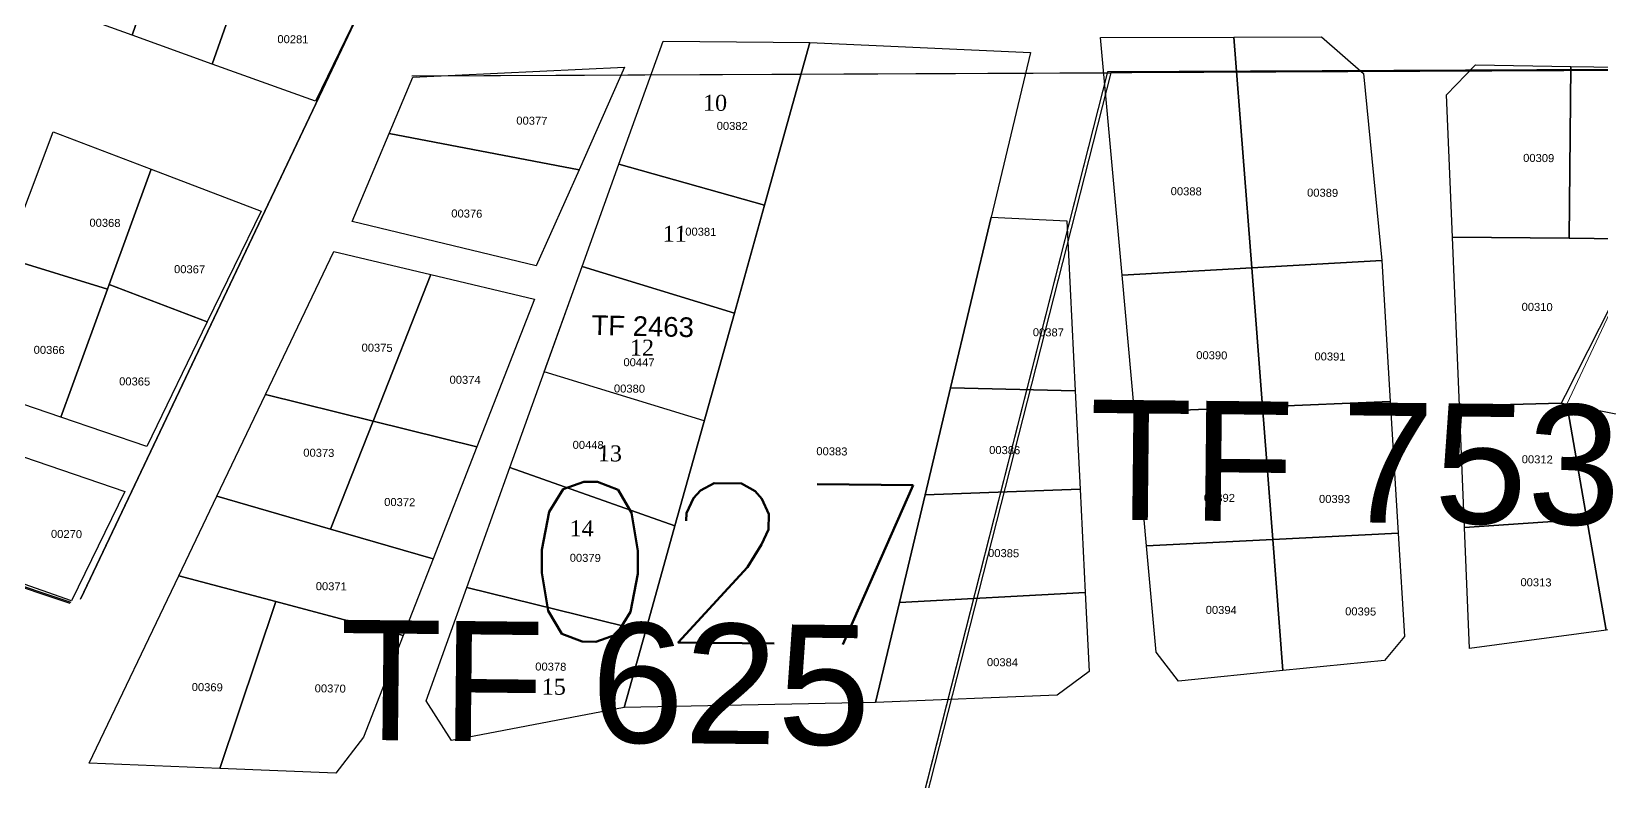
# Model space of a CAD drawing. Header units: metres. Extents: x 251686 to 255059, y 1627526 to 1631912.
# Drawn here: x 253995.3 to 254191.5, y 1628408.7 to 1628502.6 of the extents above; entities that cross this region are included whole.
import ezdxf
from ezdxf.enums import TextEntityAlignment as Align

# ---------------------------------------------------------------- set-up
doc = ezdxf.new("R2010")
doc.units = ezdxf.units.M
doc.header["$MEASUREMENT"] = 0
for name, color, linetype in [('historique_numero_parcelle', 7, 'Continuous'), ('limites_parcelles', 7, 'Continuous'), ('limites_sections', 7, 'Continuous'), ('limites_tf', 7, 'Continuous'), ('numero_lot', 7, 'Continuous'), ('numero_parcelle', 7, 'Continuous')]:
    doc.layers.add(name, color=color, linetype=linetype)
doc.layers.add('LimiteTF', color=4, linetype='Continuous', lineweight=13)
doc.layers.add('Numero_TF', color=7, linetype='Continuous', lineweight=0)
doc.styles.get("Standard").update_dxf_attribs({"font": 'txt.shx'})
doc.styles.add('Style-Arial', font='arial.ttf')
doc.styles.add('Style-txt', font='txt.shx')

# ---------------------------------------------------------------- blocks, each defined once
blk = doc.blocks.new('*U86')
at = {"layer": 'LimiteTF', "color": 5, "linetype": 'Continuous', "lineweight": 30}
blk.add_line((-6.309421, -11.50523), (-11.88022, -9.715757), dxfattribs=at)
at = {"layer": 'LimiteTF', "color": 5, "linetype": 'Continuous', "lineweight": 30, "flags": 128}
blk.add_lwpolyline([(-1.716286, -3.922762), (-2.69315, -3.8823), (-2.69315, -3.8823), (-6.188048, -11.451939)], dxfattribs=at)
blk = doc.blocks.new('*U85')
at = {"layer": 'LimiteTF', "color": 5, "linetype": 'Continuous', "lineweight": 30, "xscale": 10, "yscale": 10, "zscale": 10, "rotation": 359.3981}
blk.add_blockref('*U86', (96.339031, -0.393689), dxfattribs=at)
blk = doc.blocks.new('*U104')
at = {"layer": 'Numero_TF', "color": 4, "linetype": 'Continuous', "lineweight": 30}
blk.add_line((189.276722, 298.045863), (162.332943, 192.163063), dxfattribs=at)
at = {"layer": 'Numero_TF', "color": 4, "linetype": 'Continuous', "lineweight": 30, "flags": 128}
blk.add_lwpolyline([(189.276689, 298.053062), (189.276722, 298.045863), (162.335988, 192.17503), (162.543246, 192.190856), (248.75707, 198.765547), (248.75712, 198.764894), (266.49227, 200.119315), (263.376348, 214.802857), (263.497408, 214.814966), (255.365644, 254.717159), (255.365225, 254.719216), (255.367397, 254.723287), (266.977526, 276.483942), (278.703804, 298.462291), (278.703918, 298.462504), (189.276689, 298.053062)], close=True, dxfattribs=at)

msp = doc.modelspace()

# ---------------------------------------------------------------- linework, layer by layer
at = {"layer": 'limites_parcelles', "flags": 128}
for points in [[(254017.877046, 1628498.471504), (254007.865549, 1628502.075645), (254015.124255, 1628523.098024), (254025.317281, 1628519.641975), (254022.338979, 1628511.153812), (254017.877046, 1628498.471504)], [(254115.246891, 1628479.308782), (254110.154625, 1628457.963827), (254106.965241, 1628444.578304), (254103.755027, 1628431.113006), (254100.774992, 1628418.625218), (254069.381307, 1628418.002847), (254072.030317, 1628427.514355), (254075.717932, 1628440.734694), (254083.134721, 1628467.324925), (254086.895452, 1628480.844474), (254092.556858, 1628501.153583), (254120.161575, 1628499.925655), (254115.246891, 1628479.308782)], [(254145.56928, 1628501.84037), (254156.508675, 1628501.876222), (254161.760265, 1628497.281836), (254164.046295, 1628473.920073), (254147.788044, 1628472.989801), (254145.56928, 1628501.84037)], [(254187.677227, 1628498.171329), (254187.453057, 1628476.685591), (254172.875949, 1628476.83768), (254172.131498, 1628494.613857), (254175.770215, 1628498.355555), (254187.677227, 1628498.171329)], [(254207.662219, 1628497.862826), (254198.055264, 1628478.904765), (254196.871189, 1628476.587328), (254187.453057, 1628476.685591), (254187.677227, 1628498.171329), (254207.662219, 1628497.862826)], [(254010.270417, 1628485.312052), (254005.010593, 1628470.908224), (254004.79448, 1628470.320532), (253992.106644, 1628474.252569), (253998.000323, 1628489.989664), (254010.270417, 1628485.312052)], [(254186.477904, 1628456.057612), (254173.745526, 1628455.720497), (254172.875949, 1628476.83768), (254187.453057, 1628476.685591), (254196.871189, 1628476.587328), (254186.968032, 1628457.032411), (254186.477904, 1628456.057612)], [(254017.250588, 1628466.220927), (254009.698803, 1628450.651119), (253998.957868, 1628454.302867), (254004.79448, 1628470.320532), (254005.010593, 1628470.908224), (254017.250588, 1628466.220927)], [(254187.16662, 1628455.940437), (254189.67609, 1628441.535541), (254174.376813, 1628440.515271), (254173.745526, 1628455.720497), (254186.477904, 1628456.057612), (254186.607774, 1628456.046258), (254187.16662, 1628455.940437)], [(254209.454268, 1628430.030198), (254192.081318, 1628427.681684), (254189.67609, 1628441.535541), (254187.16662, 1628455.940437), (254206.435237, 1628452.139721), (254209.454268, 1628430.030198)], [(254045.490036, 1628436.59296), (254041.750304, 1628427.00284), (254025.845923, 1628431.238413), (254013.710674, 1628434.464748), (254018.474272, 1628444.43415), (254032.660037, 1628440.316499), (254045.490036, 1628436.59296)], [(254135.857623, 1628424.928589), (254134.656418, 1628438.219933), (254150.413308, 1628439.015449), (254151.682052, 1628422.613678), (254138.649613, 1628421.30978), (254135.857623, 1628424.928589)], [(254166.11021, 1628439.81159), (254166.885152, 1628426.874662), (254164.394138, 1628423.880922), (254151.682052, 1628422.613678), (254150.413308, 1628439.015449), (254166.11021, 1628439.81159)], [(254072.030317, 1628427.514355), (254069.381307, 1628418.002847), (254047.780207, 1628413.87861), (254044.612063, 1628418.821225), (254049.699626, 1628433.00687), (254072.030317, 1628427.514355)], [(254100.774992, 1628418.625218), (254103.755027, 1628431.113006), (254126.986173, 1628432.38049), (254127.482992, 1628422.496191), (254123.482277, 1628419.518202), (254100.774992, 1628418.625218)], [(254041.750304, 1628427.00284), (254036.787845, 1628414.26576), (254033.331163, 1628409.762231), (254018.838629, 1628410.353399), (254025.845923, 1628431.238413), (254041.750304, 1628427.00284)]]:
    msp.add_lwpolyline(points, close=True, dxfattribs=at)
at = {"layer": 'limites_parcelles', "color": 7, "linetype": 'Continuous', "lineweight": 0, "flags": 128}
msp.add_lwpolyline([(254222.098921, 1628471.794521), (254198.055264, 1628478.904765), (254196.871189, 1628476.587328), (254187.16662, 1628455.940437), (254206.435237, 1628452.139721), (254211.019529, 1628451.631932), (254217.369714, 1628463.204636), (254232.516316, 1628445.758153), (254238.43063, 1628450.080373), (254232.060861, 1628456.731923), (254219.80566, 1628467.628823), (254222.098921, 1628471.794521)], close=True, dxfattribs=at)
at = {"layer": 'limites_parcelles'}
for points in [[(254007.865549, 1628502.075645), (253998.242515, 1628505.535746), (254005.250122, 1628526.450754), (254015.124255, 1628523.098024)], [(254036.704067, 1628506.014381), (254030.797429, 1628493.827104), (254017.877046, 1628498.471504), (254022.338979, 1628511.153812)], [(254068.690187, 1628485.933979), (254074.220495, 1628501.344894), (254092.556858, 1628501.153583), (254086.895452, 1628480.844474)], [(254131.589676, 1628472.048905), (254128.900187, 1628501.784307), (254145.56928, 1628501.84037), (254147.788044, 1628472.989801)], [(254063.725988, 1628485.238325), (254039.995663, 1628489.795528), (254042.938948, 1628496.844186), (254069.429448, 1628498.077664)], [(254058.391115, 1628473.225067), (254035.380976, 1628478.764667), (254039.995663, 1628489.795528), (254063.725988, 1628485.238325)], [(254064.107235, 1628473.152943), (254068.690187, 1628485.933979), (254086.895452, 1628480.844474), (254083.134721, 1628467.324925)], [(254023.984694, 1628480.08942), (254017.250588, 1628466.220927), (254005.010593, 1628470.908224), (254010.270417, 1628485.312052)], [(254115.246891, 1628479.308782), (254124.671578, 1628478.88048), (254125.729658, 1628457.621342), (254110.154625, 1628457.963827)], [(254004.79448, 1628470.320532), (253998.957868, 1628454.302867), (253986.264102, 1628458.624931), (253992.106644, 1628474.252569)], [(254045.220894, 1628472.132587), (254037.990457, 1628453.819671), (254024.5362, 1628457.129762), (254033.071996, 1628475.009096)], [(254164.046295, 1628473.920073), (254165.111934, 1628456.260535), (254149.136548, 1628455.607286), (254147.788044, 1628472.989801)], [(254050.955646, 1628450.594676), (254037.990457, 1628453.819671), (254045.220894, 1628472.132587), (254058.157758, 1628469.067874)], [(254055.095892, 1628448.029219), (254064.107235, 1628473.152943), (254083.134721, 1628467.324925), (254075.717932, 1628440.734694)], [(254059.380581, 1628459.974979), (254064.107235, 1628473.152943), (254083.134721, 1628467.324925), (254079.378669, 1628453.85895)], [(254133.141165, 1628454.954246), (254131.589676, 1628472.048905), (254147.788044, 1628472.989801), (254149.136548, 1628455.607286)], [(254125.729658, 1628457.621342), (254126.340997, 1628445.296066), (254106.965241, 1628444.578304), (254110.154625, 1628457.963827)], [(254037.990457, 1628453.819671), (254032.660037, 1628440.316499), (254018.474272, 1628444.43415), (254024.5362, 1628457.129762)], [(254165.111934, 1628456.260535), (254166.11021, 1628439.81159), (254150.413308, 1628439.015449), (254149.136548, 1628455.607286)], [(254134.656418, 1628438.219933), (254133.141165, 1628454.954246), (254149.136548, 1628455.607286), (254150.413308, 1628439.015449)], [(254050.955646, 1628450.594676), (254045.490036, 1628436.59296), (254032.660037, 1628440.316499), (254037.990457, 1628453.819671)], [(254006.950086, 1628445.000306), (254000.317942, 1628431.320732), (253989.986822, 1628434.958205), (253994.306415, 1628449.331847)], [(254075.717932, 1628440.734694), (254072.030317, 1628427.514355), (254049.699626, 1628433.00687), (254055.095892, 1628448.029219)], [(254126.340997, 1628445.296066), (254126.986173, 1628432.38049), (254103.755027, 1628431.113006), (254106.965241, 1628444.578304)], [(254192.081318, 1628427.681684), (254175.008725, 1628425.370033), (254174.376813, 1628440.515271), (254189.67609, 1628441.535541)], [(254018.838629, 1628410.353399), (254002.517083, 1628411.023644), (254013.710674, 1628434.464748), (254025.845923, 1628431.238413)]]:
    msp.add_3dface(points, dxfattribs=at)
at = {"layer": 'limites_sections', "color": 112, "linetype": 'Continuous', "lineweight": 40, "extrusion": (8.39025e-08, 1.87893e-07, 1), "elevation": 0.327317, "flags": 128}
msp.add_lwpolyline([(254262.032613, 1628116.192678), (254166.418264, 1628175.618587), (254127.468152, 1628196.627242), (254111.3613, 1628174.170812), (254032.48387, 1628219.152912), (253942.258351, 1628268.687297), (253897.943396, 1628292.248732), (253879.127588, 1628301.609786), (253837.103178, 1628319.100647), (253836.323408, 1628343.15576), (253766.757442, 1628373.202598), (253736.007323, 1628381.875383), (253797.545574, 1628539.699144), (253857.921088, 1628652.652234), (253891.317458, 1628762.517835), (253949.11819, 1628726.583729), (253998.556975, 1628699.307072), (254169.035754, 1628626.001151), (254244.313956, 1628604.775537), (254450.417171, 1628512.248797), (254530.322787, 1628477.173188), (254381.885013, 1628242.498279), (254262.032613, 1628116.192678)], close=True, dxfattribs=at)
at = {"layer": 'limites_sections', "color": 112, "lineweight": 40, "extrusion": (3.13226e-08, -1.22909e-08, 1), "elevation": -0.01207, "flags": 128}
msp.add_lwpolyline([(254381.885013, 1628242.498279), (254651.876115, 1628047.603031), (254649.151342, 1628042.153484), (254282.056716, 1627781.848766), (254258.712942, 1627753.642236), (254158.402887, 1627667.719989), (254016.92288, 1627730.128102), (253789.717074, 1627795.718879), (253560.793059, 1627891.442229), (253461.178186, 1627935.950985), (253423.027767, 1627967.742968), (253305.375391, 1628033.502846), (253374.268487, 1628101.940239), (253388.282867, 1628177.212071), (253454.032863, 1628268.742801), (253456.858534, 1628379.83858), (253454.879488, 1628458.45481), (253488.589644, 1628500.414429), (253582.988286, 1628458.102486), (253644.43714, 1628425.981101), (253736.007323, 1628381.875383), (253766.757442, 1628373.202598), (253836.323408, 1628343.15576), (253837.103178, 1628319.100647), (253879.127588, 1628301.609786), (253897.943396, 1628292.248733), (253942.258351, 1628268.687297), (254032.48387, 1628219.152912), (254111.3613, 1628174.170812), (254127.468152, 1628196.627242), (254166.418264, 1628175.618587), (254262.032613, 1628116.192678), (254381.885013, 1628242.498279)], close=True, dxfattribs=at)
at = {"layer": 'limites_tf', "color": 5, "linetype": 'Continuous', "lineweight": 30}
for p, q in [((254042.839585, 1628496.99934), (254219.857867, 1628497.809818)), ((254042.839585, 1628496.99934), (254130.168529, 1628497.391976)), ((254130.168529, 1628497.391976), (254103.224749, 1628391.509176)), ((254043.473955, 1628497.002065), (254064.415159, 1628497.092022)), ((254000.151144, 1628430.994836), (253944.634212, 1628449.473785))]:
    msp.add_line(p, q, dxfattribs=at)
at = {"layer": 'limites_tf', "color": 5, "linetype": 'Continuous', "lineweight": 30, "flags": 128}
msp.add_lwpolyline([(254046.876499, 1628506.332829), (254037.112645, 1628506.840044), (254037.112645, 1628506.840044), (254001.370412, 1628431.514963)], dxfattribs=at)
msp.add_lwpolyline([(254130.168496, 1628497.399175), (254130.168529, 1628497.391976), (254103.227794, 1628391.521143), (254103.435053, 1628391.536969), (254189.648877, 1628398.11166), (254189.648927, 1628398.111007), (254207.384076, 1628399.465428), (254204.268154, 1628414.14897), (254204.389214, 1628414.161079), (254196.257451, 1628454.063272), (254196.257031, 1628454.065329), (254196.259203, 1628454.0694), (254207.869333, 1628475.830055), (254219.595611, 1628497.808404), (254219.595725, 1628497.808617), (254130.168496, 1628497.399175)], close=True, dxfattribs=at)

# ---------------------------------------------------------------- block references
at = {"layer": 'limites_tf', "color": 5, "linetype": 'Continuous', "lineweight": 30}
msp.add_blockref('*U85', (253968.22057, 1628545.905695), dxfattribs=at)
at = {"layer": 'numero_tf', "color": 4, "linetype": 'Continuous', "lineweight": 30}
msp.add_blockref('*U104', (253940.50954, 1628199.439653), dxfattribs=at)

# ---------------------------------------------------------------- texts
at = {"layer": 'historique_numero_parcelle', "color": 7, "linetype": 'Continuous', "lineweight": 13, "style": 'Style-Arial'}
msp.add_text('00380', height=1, rotation=359.40223, dxfattribs=at).set_placement((254068.094337, 1628458.401786), align=Align.TOP_LEFT)
at = {"layer": 'limites_sections', "color": 3, "lineweight": 30, "style": 'Style-txt'}
msp.add_text('027', height=19.997122, rotation=359.40223, dxfattribs=at).set_placement((254082.221675, 1628436.042038), align=Align.MIDDLE_CENTER)
at = {"layer": 'numero_lot', "color": 7, "linetype": 'Continuous', "lineweight": 13, "char_height": 2, "attachment_point": 1, "rotation": 359.39809687, "line_spacing_factor": 0.72}
for s, insert in [('\\fTimes New Roman|b0|i0|c00|p23;10', (254079.223705, 1628494.642108)), ('\\fTimes New Roman|b0|i0|c00|p23;11', (254074.189112, 1628478.272072)), ('\\fTimes New Roman|b0|i0|c00|p23;12', (254070.088522, 1628464.021121)), ('\\fTimes New Roman|b0|i0|c00|p23;13', (254066.083286, 1628450.799573)), ('\\fTimes New Roman|b0|i0|c00|p23;14', (254062.550781, 1628441.420363)), ('\\fTimes New Roman|b0|i0|c00|p23;15', (254059.073141, 1628421.61722))]:
    msp.add_mtext(s, dxfattribs=dict(at, insert=insert))
at = {"layer": 'numero_parcelle', "color": 5, "lineweight": 0, "style": 'Style-Arial'}
for s, p in [('00281', (254026.0381, 1628502.095979)), ('00377', (254055.898023, 1628491.907188)), ('00382', (254080.936916, 1628491.250764)), ('00309', (254181.715264, 1628487.243753)), ('00388', (254137.669139, 1628483.07656)), ('00389', (254154.712535, 1628482.898739)), ('00376', (254047.76829, 1628480.293615)), ('00368', (254002.548076, 1628479.134108)), ('00381', (254077.011068, 1628478.022713)), ('00367', (254013.124368, 1628473.329304)), ('00310', (254181.520902, 1628468.615007)), ('00387', (254120.439855, 1628465.437935)), ('00366', (253995.57958, 1628463.237577)), ('00375', (254036.55438, 1628463.512936)), ('00390', (254140.864246, 1628462.571036)), ('00391', (254155.63519, 1628462.416924)), ('00447', (254069.28153, 1628461.68657)), ('00365', (254006.260348, 1628459.296309)), ('00374', (254047.551328, 1628459.498735)), ('00373', (254029.274524, 1628450.374038)), ('00448', (254062.93162, 1628451.351477)), ('00383', (254093.390961, 1628450.555563)), ('00386', (254114.983218, 1628450.709397)), ('00312', (254181.538444, 1628449.550775)), ('00372', (254039.383176, 1628444.202736)), ('00392', (254141.814586, 1628444.742734)), ('00393', (254156.206788, 1628444.592574)), ('00270', (253997.741297, 1628440.216417)), ('00379', (254062.570465, 1628437.229001)), ('00385', (254114.848747, 1628437.820903)), ('00371', (254030.831895, 1628433.676747)), ('00313', (254181.377983, 1628434.171228)), ('00394', (254142.046992, 1628430.713069)), ('00395', (254159.469131, 1628430.531297)), ('00378', (254058.26192, 1628423.625829)), ('00384', (254114.706366, 1628424.174263)), ('00369', (254015.332444, 1628421.056881)), ('00370', (254030.698554, 1628420.89656))]:
    msp.add_text(s, height=1, rotation=359.40223, dxfattribs=at).set_placement(p, align=Align.TOP_LEFT)
at = {"layer": 'numero_tf', "color": 4, "linetype": 'Continuous', "lineweight": 0, "style": 'Style-Arial'}
msp.add_text('TF 2463', height=2.460276, rotation=358.6681, dxfattribs=at).set_placement((254065.315175, 1628467.066311), align=Align.TOP_LEFT)
at = {"layer": 'numero_tf', "color": 5, "linetype": 'Continuous', "lineweight": 30, "style": 'Style-Arial'}
for s, p in [('TF 753', (254127.438979, 1628441.506241)), ('TF 625', (254033.729754, 1628413.972037))]:
    msp.add_text(s, height=15, rotation=359.3981, dxfattribs=at).set_placement(p)

doc.saveas('drawing.dxf')
